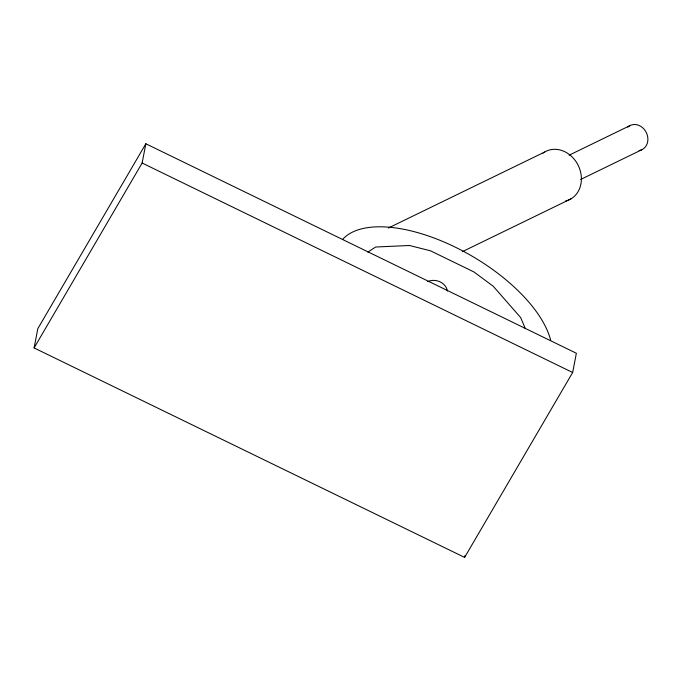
<?xml version="1.0" encoding="UTF-8"?>
<svg xmlns="http://www.w3.org/2000/svg" width="682" height="682" viewBox="0 0 682 682"><rect width="100%" height="100%" fill="white"/><g stroke="black" fill="none" stroke-linecap="round" stroke-linejoin="round"><path stroke-width="1.02" d="M34.1 347.931L37.808 328.681L145.846 143.766L576.367 353.25L572.658 372.5L464.621 557.407L34.1 347.931L142.137 163.024L145.846 143.766M464.621 557.407L465.013 555.378M367.837 252.093L375.671 247.02L409.481 245.486L430.538 250.823L473.871 271.913L493.197 286.218L520.673 317.573L525.379 328.75M388.305 228.044L544.654 152.035M569.138 155.189L630.33 125.437M580.706 179.443L641.898 149.699M462.311 251.684L570.996 198.846M142.137 163.024L572.658 372.5M427.58 281.64A13.435 11.739 10.9 0 1 447.435 291.061M543 153.135A26.879 22.719 64.1 0 1 578.447 165.897A26.879 22.719 64.1 0 1 565.489 201.054M627.866 127.108A13.435 11.364 64.1 0 1 646.383 132.709A13.435 11.364 64.1 0 1 639.043 150.543M342.765 239.229A120.936 56.214 30.3 0 1 454.971 247.003A120.936 56.214 30.3 0 1 550.689 340.395"/></g></svg>
